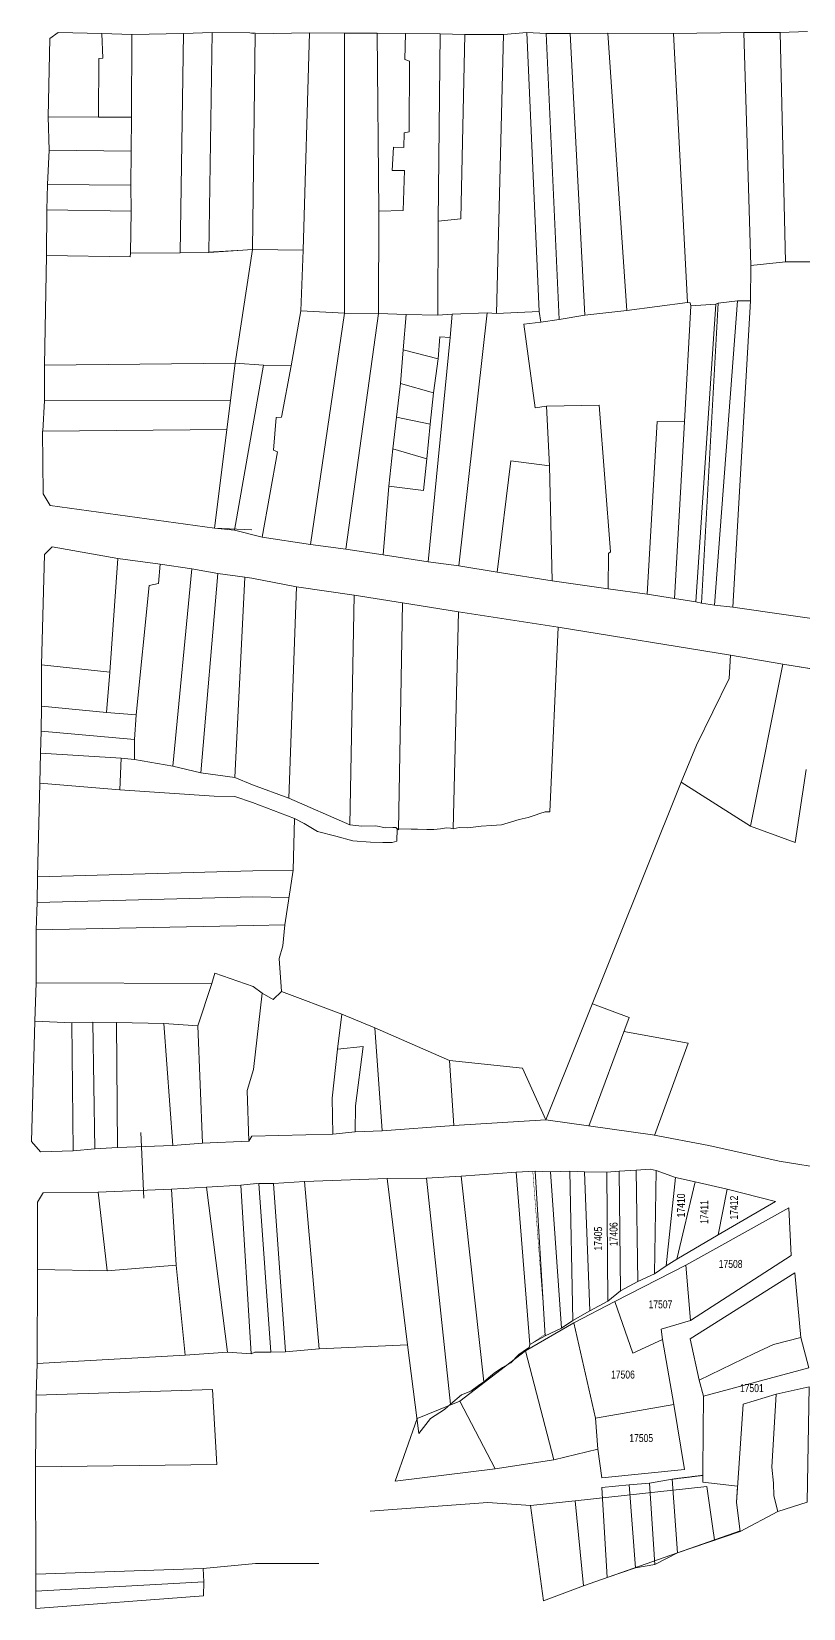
# Model space of a CAD drawing. Header units: millimetres. Extents: x 613361 to 614677, y 1317501 to 1318598.
# Drawn here: x 614071.1 to 614264.1, y 1317500.7 to 1317894.7 of the extents above; entities that cross this region are included whole.
import ezdxf
from ezdxf.enums import TextEntityAlignment as Align

# ---------------------------------------------------------------- set-up
doc = ezdxf.new("R2010")
doc.units = ezdxf.units.MM
doc.layers.add('2', color=7, linetype='Continuous')
doc.layers.add('CVL_CUADCON_LIN', color=8, linetype='Continuous')
for name, color, linetype, lineweight in [('Nivel 2', 7, 'Continuous', 0), ('Nivel 30', 7, 'Continuous', 0), ('Nivel 7', 7, 'Continuous', 0)]:
    doc.layers.add(name, color=color, linetype=linetype, lineweight=lineweight)
doc.styles.add('Style-ENGINEERING', font='ENGINEERING.shx')
doc.styles.add('Style-INTL_ISO', font='INTL_ISO.shx')

msp = doc.modelspace()

# ---------------------------------------------------------------- linework, layer by layer
at = {"color": 1, "linetype": 'ByBlock', "lineweight": 0}
for p, q in [((614231.26334, 1317532.97759), (614225.54937, 1317531.98233)), ((614231.26334, 1317532.97759), (614232.57019, 1317514.54249)), ((614220.50986, 1317531.52745), (614213.6923, 1317530.86155)), ((614225.54937, 1317531.98233), (614220.50986, 1317531.52745)), ((614220.50986, 1317531.52745), (614222.12494, 1317510.79025)), ((614225.54937, 1317531.98233), (614226.90328, 1317511.67742)), ((614247.58491, 1317531.24351), (614238.88994, 1317532.22337)), ((614232.57019, 1317514.54249), (614248.24183, 1317519.86246)), ((614226.90328, 1317511.67742), (614232.57019, 1317514.54249)), ((614222.12494, 1317510.79025), (614226.90328, 1317511.67742))]:
    msp.add_line(p, q, dxfattribs=at)
at = {"color": 1, "linetype": 'ByBlock', "lineweight": 0, "flags": 128}
for points in [[(614098.42, 1317619.57035), (614099.24915, 1317603.21591)], [(614263.3704, 1317568.40231), (614261.9117, 1317584.49758), (614235.73229, 1317568.02919), (614238.02328, 1317557.70062)], [(614265.40855, 1317560.76975), (614263.3704, 1317568.40231), (614256.60737, 1317566.59635), (614251.75555, 1317564.34195), (614238.02328, 1317557.70062), (614239.08105, 1317553.73942), (614265.40855, 1317560.76975)], [(614231.26334, 1317532.97759), (614225.54937, 1317531.98233), (614226.90328, 1317511.67742), (614232.57019, 1317514.54249), (614231.26334, 1317532.97759)], [(614247.58491, 1317531.24351), (614238.88994, 1317532.22337), (614238.90504, 1317533.9233), (614231.26334, 1317532.97759), (614232.57019, 1317514.54249), (614248.24183, 1317519.86246), (614247.30451, 1317527.10203), (614247.58491, 1317531.24351)], [(614220.50986, 1317531.52745), (614213.6923, 1317530.86155), (614215.01737, 1317508.39599), (614222.12494, 1317510.79025), (614220.50986, 1317531.52745)], [(614225.54937, 1317531.98233), (614220.50986, 1317531.52745), (614222.12494, 1317510.79025), (614226.90328, 1317511.67742), (614225.54937, 1317531.98233)]]:
    msp.add_lwpolyline(points, dxfattribs=at)
at = {"color": 1, "linetype": 'ByBlock', "lineweight": 0, "extrusion": (0, 0, -1), "flags": 128}
for points in [[(-614248.97299, 1317551.74561), (-614257.21386, 1317554.20492), (-614256.12727, 1317535.95724), (-614256.60354, 1317531.9857), (-614256.68459, 1317528.78672), (-614257.67569, 1317524.91145), (-614248.24183, 1317519.86246), (-614247.30451, 1317527.10203), (-614248.97299, 1317551.74561)], [(-614257.21386, 1317554.20492), (-614265.50643, 1317556.07125), (-614265.03234, 1317527.18514), (-614257.67569, 1317524.91145), (-614256.68459, 1317528.78672), (-614256.60354, 1317531.9857), (-614256.12727, 1317535.95724), (-614257.21386, 1317554.20492)]]:
    msp.add_lwpolyline(points, dxfattribs=at)
at = {"color": 1, "linetype": 'ByBlock', "lineweight": 0}
for points in [[(614238.88994, 1317532.22337), (614239.08105, 1317553.73942)], [(614238.90504, 1317533.9233), (614231.26334, 1317532.97759)]]:
    msp.add_open_spline(points, degree=1, dxfattribs=at)
at = {"layer": '2', "color": 1, "linetype": 'ByBlock', "lineweight": 0}
for p, q in [((614088.94465, 1317888.00879), (614088.72465, 1317894.20479)), ((614088.72465, 1317894.20479), (614096.19065, 1317893.97579)), ((614096.19065, 1317893.97579), (614096.09465, 1317873.25279)), ((614109.14065, 1317894.22279), (614096.19065, 1317893.97579)), ((614109.14065, 1317894.22279), (614108.32465, 1317839.36579)), ((614116.30165, 1317894.39979), (614109.14065, 1317894.22279)), ((614116.30165, 1317894.39979), (614115.48565, 1317839.49179)), ((614116.30165, 1317894.39979), (614125.66565, 1317894.36679)), ((614125.66565, 1317894.36679), (614126.99165, 1317894.06479)), ((614126.99165, 1317894.06479), (614126.33865, 1317840.21879)), ((614140.61565, 1317894.34879), (614126.99165, 1317894.06479)), ((614138.99765, 1317840.04379), (614140.61565, 1317894.34879)), ((614140.61565, 1317894.34879), (614149.36065, 1317894.26679)), ((614149.36065, 1317894.26679), (614149.35065, 1317824.28479)), ((614149.36065, 1317894.26679), (614157.49465, 1317894.28479)), ((614157.49465, 1317894.28479), (614157.94065, 1317849.83079)), ((614164.61265, 1317894.14879), (614157.49465, 1317894.28479)), ((614164.42165, 1317887.65279), (614164.61265, 1317894.14879)), ((614164.61265, 1317894.14879), (614173.25465, 1317894.11779)), ((614173.25465, 1317894.11779), (614172.79065, 1317847.32579)), ((614179.45765, 1317893.92879), (614173.25465, 1317894.11779)), ((614178.43265, 1317847.89679), (614179.45765, 1317893.92879)), ((614179.45765, 1317893.92879), (614189.11665, 1317893.89879)), ((614189.11665, 1317893.89879), (614187.37765, 1317824.26879)), ((614189.11665, 1317893.89879), (614194.91165, 1317894.41979)), ((614194.91165, 1317894.41979), (614198.00165, 1317824.74879)), ((614194.91165, 1317894.41979), (614199.74165, 1317894.17679)), ((614199.74165, 1317894.17679), (614205.79165, 1317894.19079)), ((614199.74165, 1317894.17679), (614203.03965, 1317822.72979)), ((614205.79165, 1317894.19079), (614215.19665, 1317894.26179)), ((614205.79165, 1317894.19079), (614209.39165, 1317823.80979)), ((614215.19665, 1317894.26179), (614219.96365, 1317824.95079)), ((614215.19665, 1317894.26179), (614231.61765, 1317894.19779)), ((614231.61765, 1317894.19779), (614249.15665, 1317894.43979)), ((614231.61765, 1317894.19779), (614235.10965, 1317826.96379)), ((614258.20565, 1317894.45979), (614249.15665, 1317894.43979)), ((614249.15665, 1317894.43979), (614250.95265, 1317836.18479)), ((614258.20565, 1317894.45979), (614265.06865, 1317894.67879)), ((614259.54265, 1317837.16779), (614258.20565, 1317894.45979)), ((614087.91765, 1317873.27579), (614087.97965, 1317887.90379)), ((614087.97965, 1317887.90379), (614088.94465, 1317888.00879)), ((614165.64265, 1317887.24979), (614164.42165, 1317887.65279)), ((614165.52665, 1317869.63979), (614165.64265, 1317887.24979)), ((614087.91765, 1317873.27579), (614075.27165, 1317873.38479)), ((614075.27165, 1317873.38479), (614075.54865, 1317865.05579)), ((614096.09465, 1317873.25279), (614087.91765, 1317873.27579)), ((614096.06665, 1317864.82079), (614096.09465, 1317873.25279)), ((614164.21265, 1317865.72879), (614164.25565, 1317869.38279)), ((614164.25565, 1317869.38279), (614165.52665, 1317869.63979)), ((614075.54865, 1317865.05579), (614075.16565, 1317856.47079)), ((614075.54865, 1317865.05579), (614096.06665, 1317864.82079)), ((614095.98865, 1317856.28779), (614096.06665, 1317864.82079)), ((614161.27565, 1317859.98779), (614161.56865, 1317865.77379)), ((614161.56865, 1317865.77379), (614164.21265, 1317865.72879)), ((614164.32565, 1317859.99479), (614161.27565, 1317859.98779)), ((614164.04165, 1317849.94579), (614164.32565, 1317859.99479)), ((614075.16565, 1317856.47079), (614074.92865, 1317850.12079)), ((614075.16565, 1317856.47079), (614095.98865, 1317856.28779)), ((614096.05665, 1317849.78679), (614095.98865, 1317856.28779)), ((614074.92865, 1317850.12079), (614074.90865, 1317838.69279)), ((614074.92865, 1317850.12079), (614096.05665, 1317849.78679)), ((614096.05665, 1317849.78679), (614095.88165, 1317839.32279)), ((614157.94065, 1317849.83079), (614157.89165, 1317824.20179)), ((614157.94065, 1317849.83079), (614164.04165, 1317849.94579)), ((614172.79065, 1317847.32579), (614172.68565, 1317823.82979)), ((614172.79065, 1317847.32579), (614178.43265, 1317847.89679)), ((614115.48565, 1317839.49179), (614126.33865, 1317840.21879)), ((614122.02465, 1317811.84079), (614126.33865, 1317840.21879)), ((614126.33865, 1317840.21879), (614138.99765, 1317840.04379)), ((614074.90865, 1317838.69279), (614074.42365, 1317811.31479)), ((614074.90865, 1317838.69279), (614095.78265, 1317838.40879)), ((614095.78265, 1317838.40879), (614095.88165, 1317839.32279)), ((614095.88165, 1317839.32279), (614108.32465, 1317839.36579)), ((614108.32465, 1317839.36579), (614115.48565, 1317839.49179)), ((614138.46965, 1317824.91979), (614138.99765, 1317840.04379)), ((614250.95265, 1317836.18479), (614250.86865, 1317827.35379)), ((614250.95265, 1317836.18479), (614259.54265, 1317837.16779)), ((614259.54265, 1317837.16779), (614267.47365, 1317837.13479)), ((614138.46965, 1317824.91979), (614136.05765, 1317811.11079)), ((614149.35065, 1317824.28479), (614138.46965, 1317824.91979)), ((614176.29565, 1317824.09079), (614184.98765, 1317824.41479)), ((614184.98765, 1317824.41479), (614177.89765, 1317761.21779)), ((614187.37765, 1317824.26879), (614184.98765, 1317824.41479)), ((614198.00165, 1317824.74879), (614187.37765, 1317824.26879)), ((614198.00165, 1317824.74879), (614198.46465, 1317822.05979)), ((614219.96365, 1317824.95079), (614209.39165, 1317823.80979)), ((614235.10965, 1317826.96379), (614219.96365, 1317824.95079)), ((614234.30665, 1317797.12179), (614235.92465, 1317826.10279)), ((614235.10965, 1317826.96379), (614235.77065, 1317826.86379)), ((614235.77065, 1317826.86379), (614235.92465, 1317826.10279)), ((614235.92465, 1317826.10279), (614242.12665, 1317826.57279)), ((614242.12665, 1317826.57279), (614237.14265, 1317752.16479)), ((614242.73565, 1317826.77779), (614238.61765, 1317751.86379)), ((614247.56465, 1317827.39779), (614241.87265, 1317751.31279)), ((614242.12665, 1317826.57279), (614242.73565, 1317826.77779)), ((614242.73565, 1317826.77779), (614247.56465, 1317827.39779)), ((614250.86865, 1317827.35379), (614246.39865, 1317750.86579)), ((614247.56465, 1317827.39779), (614250.86865, 1317827.35379)), ((614149.35065, 1317824.28479), (614140.82465, 1317766.51379)), ((614157.89165, 1317824.20179), (614149.35065, 1317824.28479)), ((614149.72465, 1317765.31579), (614157.89165, 1317824.20179)), ((614157.89165, 1317824.20179), (614164.80565, 1317823.96379)), ((614164.80565, 1317823.96379), (614164.06165, 1317815.13179)), ((614172.68565, 1317823.82979), (614164.80565, 1317823.96379)), ((614176.29565, 1317824.09079), (614172.68565, 1317823.82979)), ((614175.79865, 1317818.25379), (614176.29565, 1317824.09079)), ((614198.46465, 1317822.05979), (614194.19565, 1317821.54279)), ((614194.19565, 1317821.54279), (614196.98365, 1317800.69179)), ((614203.03965, 1317822.72979), (614198.46465, 1317822.05979)), ((614209.39165, 1317823.80979), (614203.03965, 1317822.72979)), ((614175.79865, 1317818.25379), (614170.26965, 1317762.21579)), ((614172.80965, 1317812.86779), (614173.15465, 1317818.40079)), ((614173.15465, 1317818.40079), (614175.79865, 1317818.25379)), ((614163.31565, 1317806.75679), (614164.06165, 1317815.13179)), ((614164.06165, 1317815.13179), (614172.80965, 1317812.86779)), ((614172.80965, 1317812.86779), (614171.60665, 1317804.44079)), ((614074.42365, 1317811.31479), (614074.34665, 1317802.52779)), ((614074.42365, 1317811.31479), (614122.02465, 1317811.84079)), ((614122.02465, 1317811.84079), (614116.87165, 1317770.62179)), ((614122.02465, 1317811.84079), (614120.86665, 1317802.57779)), ((614129.09165, 1317811.34879), (614121.90565, 1317770.07479)), ((614129.09165, 1317811.34879), (614122.02465, 1317811.84079)), ((614136.05765, 1317811.11079), (614129.09165, 1317811.34879)), ((614133.64265, 1317798.31679), (614136.05765, 1317811.11079)), ((614163.31565, 1317806.75679), (614162.36665, 1317798.33079)), ((614171.60665, 1317804.44079), (614163.31565, 1317806.75679)), ((614074.34665, 1317802.52779), (614073.96065, 1317794.80579)), ((614074.34665, 1317802.52779), (614120.86665, 1317802.57779)), ((614120.86665, 1317802.57779), (614119.95165, 1317795.26179)), ((614170.80965, 1317796.57279), (614171.60665, 1317804.44079)), ((614196.98365, 1317800.69179), (614199.88065, 1317801.10479)), ((614199.88065, 1317801.10479), (614213.04765, 1317801.28579)), ((614199.88065, 1317801.10479), (614200.62265, 1317786.13479)), ((614213.04765, 1317801.28579), (614215.81565, 1317764.70279)), ((614131.62565, 1317790.09079), (614132.32165, 1317798.21279)), ((614132.32165, 1317798.21279), (614133.64265, 1317798.31679)), ((614161.46765, 1317790.41179), (614162.36665, 1317798.33079)), ((614162.36665, 1317798.33079), (614170.80965, 1317796.57279)), ((614227.54465, 1317797.25879), (614224.98865, 1317754.11679)), ((614234.30665, 1317797.12179), (614227.54465, 1317797.25879)), ((614231.80365, 1317753.01579), (614234.30665, 1317797.12179)), ((614073.96065, 1317794.80579), (614119.95165, 1317795.26179)), ((614119.95165, 1317795.26179), (614116.87165, 1317770.62179)), ((614170.80965, 1317796.57279), (614169.91165, 1317787.94379)), ((614128.82365, 1317768.36479), (614132.64365, 1317789.68779)), ((614132.64365, 1317789.68779), (614131.62565, 1317790.09079)), ((614161.46765, 1317790.41179), (614160.46965, 1317781.07179)), ((614169.91165, 1317787.94379), (614161.46765, 1317790.41179)), ((614169.11465, 1317780.02579), (614169.91165, 1317787.94379)), ((614190.90965, 1317787.38179), (614187.50965, 1317759.61479)), ((614200.62265, 1317786.13479), (614190.90965, 1317787.38179)), ((614201.29065, 1317757.41279), (614200.62265, 1317786.13479)), ((614159.03065, 1317763.91579), (614160.46965, 1317781.07179)), ((614160.46965, 1317781.07179), (614169.11465, 1317780.02579)), ((614116.87165, 1317770.62179), (614126.19265, 1317770.18579)), ((614116.87165, 1317770.62179), (614121.90565, 1317770.07479)), ((614121.90565, 1317770.07479), (614128.82365, 1317768.36479)), ((614140.82465, 1317766.51379), (614128.82365, 1317768.36479)), ((614140.82465, 1317766.51379), (614149.72465, 1317765.31579)), ((614159.03065, 1317763.91579), (614149.72465, 1317765.31579)), ((614092.73665, 1317763.02379), (614090.68065, 1317734.62379)), ((614092.73665, 1317763.02379), (614103.25365, 1317761.63679)), ((614103.25365, 1317761.63679), (614102.91065, 1317756.75979)), ((614103.25365, 1317761.63679), (614111.23065, 1317760.39479)), ((614170.26965, 1317762.21579), (614159.03065, 1317763.91579)), ((614177.89765, 1317761.21779), (614170.26965, 1317762.21579)), ((614215.35965, 1317764.29579), (614215.27565, 1317755.41479)), ((614215.81565, 1317764.70279), (614215.35965, 1317764.29579)), ((614111.23065, 1317760.39479), (614106.43765, 1317711.11079)), ((614111.23065, 1317760.39479), (614117.68365, 1317759.24879)), ((614117.68365, 1317759.24879), (614113.45065, 1317709.45779)), ((614117.68365, 1317759.24879), (614124.44065, 1317758.35679)), ((614124.44065, 1317758.35679), (614121.93565, 1317708.26779)), ((614126.18365, 1317758.10679), (614124.44065, 1317758.35679)), ((614137.38965, 1317755.89979), (614126.18365, 1317758.10679)), ((614187.50965, 1317759.61479), (614177.89765, 1317761.21779)), ((614187.50965, 1317759.61479), (614201.29065, 1317757.41279)), ((614215.27565, 1317755.41479), (614201.29065, 1317757.41279)), ((614100.57665, 1317756.24379), (614097.26065, 1317723.98079)), ((614102.91065, 1317756.75979), (614100.57665, 1317756.24379)), ((614135.41265, 1317703.11679), (614137.38965, 1317755.89979)), ((614137.38965, 1317755.89979), (614151.78165, 1317753.85079)), ((614151.78165, 1317753.85079), (614150.67765, 1317696.50279)), ((614151.78165, 1317753.85079), (614163.83365, 1317751.94979)), ((614224.98865, 1317754.11679), (614215.27565, 1317755.41479)), ((614224.98865, 1317754.11679), (614231.80365, 1317753.01579)), ((614163.83365, 1317751.94979), (614162.88165, 1317695.21079)), ((614163.83365, 1317751.94979), (614177.81965, 1317749.64679)), ((614177.81965, 1317749.64679), (614176.50565, 1317695.44379)), ((614177.81965, 1317749.64679), (614202.73765, 1317745.84579)), ((614237.14265, 1317752.16479), (614231.80365, 1317753.01579)), ((614238.61765, 1317751.86379), (614237.14265, 1317752.16479)), ((614241.87265, 1317751.31279), (614238.61765, 1317751.86379)), ((614246.39865, 1317750.86579), (614241.87265, 1317751.31279)), ((614246.39865, 1317750.86579), (614302.38865, 1317742.76979)), ((614202.73765, 1317745.84579), (614200.64565, 1317699.71079)), ((614202.73765, 1317745.84579), (614245.81265, 1317738.88779)), ((614245.81265, 1317738.88779), (614245.46865, 1317733.00079)), ((614258.93365, 1317736.58279), (614245.81265, 1317738.88779)), ((614090.68065, 1317734.62379), (614073.61065, 1317736.44579)), ((614073.61065, 1317736.44579), (614073.63865, 1317726.13479)), ((614089.84465, 1317724.51379), (614090.68065, 1317734.62379)), ((614250.83065, 1317696.11779), (614258.93365, 1317736.58279)), ((614245.46865, 1317733.00079), (614237.31765, 1317716.33679)), ((614073.63865, 1317726.13479), (614073.55465, 1317719.88679)), ((614073.63865, 1317726.13479), (614089.84465, 1317724.51379)), ((614097.26065, 1317723.98079), (614089.84465, 1317724.51379)), ((614096.87165, 1317717.78279), (614097.26065, 1317723.98079)), ((614073.55465, 1317719.88679), (614073.41665, 1317714.40079)), ((614073.55465, 1317719.88679), (614096.87165, 1317717.78279)), ((614073.23365, 1317706.88379), (614073.41665, 1317714.40079)), ((614073.41665, 1317714.40079), (614093.53265, 1317713.09779)), ((614096.87165, 1317717.78279), (614096.83465, 1317712.75379)), ((614237.31765, 1317716.33679), (614233.47265, 1317707.09179)), ((614093.53265, 1317713.09779), (614093.24865, 1317705.17379)), ((614096.83465, 1317712.75379), (614093.53265, 1317713.09779)), ((614106.43765, 1317711.11079), (614096.83465, 1317712.75379)), ((614113.45065, 1317709.45779), (614106.43765, 1317711.11079)), ((614073.23365, 1317706.88379), (614072.63765, 1317683.46679)), ((614093.24865, 1317705.17379), (614073.23365, 1317706.88379)), ((614121.93565, 1317708.26779), (614113.45065, 1317709.45779)), ((614121.93565, 1317708.26779), (614126.37965, 1317706.49679)), ((614126.37965, 1317706.49679), (614135.41265, 1317703.11679)), ((614199.68365, 1317622.72279), (614233.47265, 1317707.09179)), ((614233.47265, 1317707.09179), (614250.83065, 1317696.11779)), ((614093.24865, 1317705.17379), (614116.81865, 1317703.62879)), ((614116.81865, 1317703.62879), (614121.94765, 1317703.54479)), ((614121.94765, 1317703.54479), (614126.39665, 1317702.03079)), ((614150.67765, 1317696.50279), (614135.41265, 1317703.11679)), ((614136.51665, 1317685.10379), (614136.89765, 1317698.04479)), ((614072.63765, 1317683.46679), (614072.55265, 1317677.06679)), ((614072.63765, 1317683.46679), (614126.46165, 1317684.97879)), ((614126.46165, 1317684.97879), (614136.51665, 1317685.10379)), ((614136.51665, 1317685.10379), (614134.46065, 1317671.44779)), ((614072.55265, 1317677.06679), (614072.31765, 1317670.20879)), ((614072.55265, 1317677.06679), (614126.48665, 1317678.48379)), ((614135.49565, 1317678.31879), (614126.48665, 1317678.48379)), ((614072.31765, 1317670.20879), (614126.51365, 1317671.27679)), ((614134.46065, 1317671.44779), (614126.51365, 1317671.27679)), ((614134.46065, 1317671.44779), (614133.96265, 1317666.26979)), ((614072.31765, 1317670.20879), (614072.30265, 1317657.00279)), ((614133.96265, 1317666.26979), (614133.05365, 1317663.07079)), ((614133.05365, 1317663.07079), (614133.62965, 1317654.79979)), ((614116.23465, 1317656.79679), (614116.93765, 1317659.44079)), ((614116.93765, 1317659.44079), (614126.57165, 1317656.10379)), ((614072.30265, 1317657.00279), (614071.97365, 1317647.40179)), ((614072.30265, 1317657.00279), (614116.23465, 1317656.79679)), ((614112.70765, 1317646.27079), (614116.23465, 1317656.79679)), ((614128.74965, 1317654.38279), (614126.57165, 1317656.10379)), ((614128.74965, 1317654.38279), (614126.65065, 1317635.29679)), ((614131.54965, 1317652.81579), (614128.74965, 1317654.38279)), ((614133.62965, 1317654.79979), (614131.54965, 1317652.81579)), ((614133.62965, 1317654.79979), (614148.68965, 1317649.14979)), ((614071.97365, 1317647.40179), (614081.21765, 1317647.02779)), ((614086.49865, 1317647.14679), (614081.21765, 1317647.02779)), ((614086.49865, 1317647.14679), (614092.33965, 1317647.11579)), ((614086.99065, 1317615.50579), (614086.49865, 1317647.14679)), ((614092.33965, 1317647.11579), (614092.62765, 1317615.82979)), ((614092.33965, 1317647.11579), (614104.17365, 1317646.80079)), ((614148.68965, 1317649.14979), (614147.63965, 1317640.41879)), ((614148.68965, 1317649.14979), (614156.93265, 1317645.71779)), ((614081.21765, 1317647.02779), (614081.50765, 1317614.97879)), ((614104.17365, 1317646.80079), (614106.49065, 1317616.33379)), ((614104.17365, 1317646.80079), (614112.70765, 1317646.27079)), ((614112.70765, 1317646.27079), (614113.90465, 1317616.91779)), ((614156.93265, 1317645.71779), (614158.81465, 1317620.04279)), ((614156.93265, 1317645.71779), (614175.60665, 1317637.58879)), ((614146.29165, 1317628.13479), (614147.63965, 1317640.41879)), ((614147.63965, 1317640.41879), (614153.99365, 1317641.09279)), ((614153.99365, 1317641.09279), (614152.14265, 1317626.21979)), ((614125.04165, 1317630.05979), (614126.65065, 1317635.29679)), ((614175.60665, 1317637.58879), (614176.70765, 1317621.35179)), ((614175.60665, 1317637.58879), (614193.81065, 1317635.65079)), ((614193.81065, 1317635.65079), (614199.68365, 1317622.72279)), ((614125.43165, 1317617.46479), (614125.04165, 1317630.05979)), ((614146.41165, 1317619.20279), (614146.29165, 1317628.13479)), ((614152.14265, 1317626.21979), (614152.00265, 1317619.72279)), ((614152.00265, 1317619.72279), (614146.41165, 1317619.20279)), ((614158.81465, 1317620.04279), (614152.00265, 1317619.72279)), ((614176.70765, 1317621.35179), (614158.81465, 1317620.04279)), ((614199.68365, 1317622.72279), (614176.70765, 1317621.35179)), ((614092.62765, 1317615.82979), (614086.99065, 1317615.50579)), ((614106.49065, 1317616.33379), (614092.62765, 1317615.82979)), ((614113.90465, 1317616.91779), (614106.49065, 1317616.33379)), ((614113.90465, 1317616.91779), (614125.43165, 1317617.46479)), ((614125.43165, 1317617.46479), (614126.17965, 1317618.65079)), ((614146.41165, 1317619.20279), (614126.17965, 1317618.65079)), ((614081.50765, 1317614.97879), (614086.99065, 1317615.50579)), ((614139.36965, 1317607.36279), (614160.05965, 1317608.11979)), ((614169.87065, 1317608.14179), (614160.05965, 1317608.11979)), ((614160.05965, 1317608.11979), (614165.12565, 1317566.56779)), ((614178.51265, 1317608.71979), (614169.87065, 1317608.14179)), ((614169.87065, 1317608.14179), (614175.88365, 1317551.67179)), ((614192.23665, 1317609.71479), (614178.51265, 1317608.71979)), ((614178.51265, 1317608.71979), (614184.20965, 1317557.27279)), ((614197.01565, 1317609.92779), (614192.23665, 1317609.71479)), ((614192.23665, 1317609.71479), (614195.67965, 1317566.63679)), ((614200.87965, 1317609.73379), (614197.01565, 1317609.92779)), ((614197.01565, 1317609.92779), (614199.48865, 1317568.77679)), ((614205.65765, 1317609.89679), (614200.87965, 1317609.73379)), ((614200.87965, 1317609.73379), (614203.60265, 1317570.66379)), ((614209.31865, 1317609.80379), (614205.65765, 1317609.89679)), ((614205.65765, 1317609.89679), (614206.44565, 1317572.59879)), ((614214.96165, 1317609.71479), (614209.31865, 1317609.80379)), ((614209.31865, 1317609.80379), (614210.66065, 1317574.99279)), ((614218.01165, 1317609.92479), (614214.96165, 1317609.71479)), ((614214.96165, 1317609.71479), (614215.17965, 1317577.43879)), ((614214.96165, 1317609.71479), (614215.17965, 1317577.43879)), ((614222.28165, 1317610.18779), (614218.01165, 1317609.92479)), ((614218.01165, 1317609.92479), (614218.37765, 1317580.03479)), ((614218.01165, 1317609.92479), (614218.37765, 1317580.03479)), ((614225.73865, 1317610.39879), (614222.28165, 1317610.18779)), ((614222.28165, 1317610.18779), (614222.64365, 1317582.32779)), ((614222.28165, 1317610.18779), (614222.64365, 1317582.32779)), ((614227.21365, 1317610.09779), (614225.73865, 1317610.39879)), ((614227.21365, 1317610.09779), (614226.80865, 1317584.31579)), ((614227.21365, 1317610.09779), (614226.80865, 1317584.31579)), ((614232.04665, 1317608.38279), (614227.21365, 1317610.09779)), ((614232.04665, 1317608.38279), (614229.75265, 1317586.25079)), ((614232.04665, 1317608.38279), (614229.75265, 1317586.25079)), ((614237.03065, 1317607.27779), (614232.04665, 1317608.38279)), ((614237.03065, 1317607.27779), (614232.04665, 1317608.38279)), ((614106.11465, 1317605.41279), (614087.83265, 1317604.68979)), ((614087.83265, 1317604.68979), (614090.01965, 1317584.98979)), ((614106.11465, 1317605.41279), (614114.84865, 1317605.94979)), ((614107.28265, 1317586.47079), (614106.11465, 1317605.41279)), ((614114.84865, 1317605.94979), (614123.48065, 1317606.43679)), ((614114.84865, 1317605.94979), (614120.14065, 1317564.67479)), ((614123.48065, 1317606.43679), (614127.37065, 1317606.82879)), ((614123.48065, 1317606.43679), (614126.03265, 1317564.28779)), ((614127.98265, 1317606.88079), (614126.75865, 1317606.77679)), ((614127.98265, 1317606.88079), (614131.64265, 1317606.88879)), ((614130.96565, 1317564.71579), (614127.98265, 1317606.88079)), ((614139.36965, 1317607.36279), (614131.64265, 1317606.88879)), ((614131.64265, 1317606.88879), (614134.57565, 1317564.82479)), ((614143.01365, 1317565.50379), (614139.36965, 1317607.36279)), ((614237.03065, 1317607.27779), (614232.44365, 1317587.93179)), ((614237.03065, 1317607.27779), (614232.44365, 1317587.93179)), ((614245.01665, 1317605.41779), (614237.03065, 1317607.27779)), ((614245.01665, 1317605.41779), (614237.03065, 1317607.27779)), ((614245.01665, 1317605.41779), (614242.75165, 1317594.04479)), ((614245.01665, 1317605.41779), (614242.75165, 1317594.04479)), ((614257.07165, 1317602.34879), (614245.01665, 1317605.41779)), ((614257.07165, 1317602.34879), (614245.01665, 1317605.41779)), ((614242.75165, 1317594.04479), (614257.07165, 1317602.34879)), ((614242.75165, 1317594.04479), (614257.07165, 1317602.34879)), ((614232.44365, 1317587.93179), (614242.75165, 1317594.04479)), ((614232.44365, 1317587.93179), (614242.75165, 1317594.04479)), ((614072.59865, 1317585.33679), (614072.50965, 1317561.87079)), ((614090.01965, 1317584.98979), (614072.59865, 1317585.33679)), ((614090.01965, 1317584.98979), (614107.28265, 1317586.47079)), ((614109.57865, 1317563.97779), (614107.28265, 1317586.47079)), ((614222.64365, 1317582.32779), (614226.80865, 1317584.31579)), ((614222.64365, 1317582.32779), (614226.80865, 1317584.31579)), ((614226.80865, 1317584.31579), (614229.75265, 1317586.25079)), ((614226.80865, 1317584.31579), (614229.75265, 1317586.25079)), ((614229.75265, 1317586.25079), (614232.44365, 1317587.93179)), ((614229.75265, 1317586.25079), (614232.44365, 1317587.93179)), ((614218.37765, 1317580.03479), (614222.64365, 1317582.32779)), ((614218.37765, 1317580.03479), (614222.64365, 1317582.32779)), ((614210.66065, 1317574.99279), (614215.17965, 1317577.43879)), ((614210.66065, 1317574.99279), (614215.17965, 1317577.43879)), ((614215.17965, 1317577.43879), (614218.37765, 1317580.03479)), ((614215.17965, 1317577.43879), (614218.37765, 1317580.03479)), ((614203.60265, 1317570.66379), (614206.44565, 1317572.59879)), ((614206.44565, 1317572.59879), (614210.66065, 1317574.99279)), ((614195.67965, 1317566.63679), (614199.48865, 1317568.77679)), ((614199.48865, 1317568.77679), (614203.60265, 1317570.66379)), ((614120.14065, 1317564.67479), (614109.57865, 1317563.97779)), ((614126.03265, 1317564.28779), (614120.14065, 1317564.67479)), ((614126.03265, 1317564.28779), (614126.91865, 1317564.70679)), ((614130.96565, 1317564.71579), (614126.91865, 1317564.70679)), ((614134.57565, 1317564.82479), (614130.96565, 1317564.71579)), ((614134.57565, 1317564.82479), (614143.01365, 1317565.50379)), ((614165.12565, 1317566.56779), (614143.01365, 1317565.50379)), ((614165.12565, 1317566.56779), (614167.91665, 1317544.34679)), ((614192.93965, 1317564.14379), (614194.81765, 1317565.46779)), ((614194.81765, 1317565.46779), (614195.52865, 1317565.87479)), ((614195.52865, 1317565.87479), (614195.67965, 1317566.63679)), ((614072.50965, 1317561.87079), (614072.27665, 1317553.94679)), ((614072.50965, 1317561.87079), (614109.57865, 1317563.97779)), ((614186.74665, 1317559.46079), (614188.87965, 1317560.83579)), ((614188.87965, 1317560.83579), (614190.96165, 1317562.00779)), ((614190.96165, 1317562.00779), (614192.93965, 1317564.14379)), ((614182.88965, 1317556.40779), (614184.20965, 1317557.27279)), ((614184.20965, 1317557.27279), (614185.83365, 1317558.74879)), ((614185.83365, 1317558.74879), (614186.74665, 1317559.46079)), ((614072.12265, 1317536.01679), (614072.27665, 1317553.94679)), ((614072.27665, 1317553.94679), (614116.40765, 1317555.36679)), ((614116.40765, 1317555.36679), (614117.47365, 1317536.67879)), ((614175.88365, 1317551.67179), (614178.62365, 1317554.06379)), ((614178.62365, 1317554.06379), (614180.90965, 1317554.98179)), ((614180.90965, 1317554.98179), (614182.88965, 1317556.40779)), ((614170.85765, 1317548.10879), (614174.36065, 1317550.39979)), ((614174.36065, 1317550.39979), (614175.88365, 1317551.67179)), ((614167.91665, 1317544.34679), (614170.85765, 1317548.10879)), ((614117.47365, 1317536.67879), (614072.12265, 1317536.01679)), ((614072.12265, 1317536.01679), (614072.24565, 1317509.19979)), ((614072.24565, 1317509.19979), (614072.20665, 1317504.98379)), ((614072.24565, 1317509.19979), (614114.03965, 1317510.66279)), ((614114.03965, 1317510.66279), (614127.11965, 1317511.87779)), ((614114.03965, 1317510.66279), (614114.20165, 1317507.36179)), ((614142.96965, 1317511.86279), (614127.11965, 1317511.87779)), ((614072.20665, 1317504.98379), (614114.20165, 1317507.36179)), ((614114.15965, 1317503.80579), (614114.20165, 1317507.36179)), ((614072.20665, 1317504.98379), (614072.21865, 1317500.66679)), ((614072.21865, 1317500.66679), (614114.15965, 1317503.80579))]:
    msp.add_line(p, q, dxfattribs=at)
for points in [[(614088.72465, 1317894.20479), (614077.80465, 1317894.42079), (614075.72665, 1317892.94079), (614075.27165, 1317873.38479)], [(614073.85965, 1317794.80579), (614074.05365, 1317779.16279), (614075.83965, 1317776.27379), (614116.87165, 1317770.62179)], [(614073.61065, 1317736.44579), (614074.34965, 1317763.97679), (614076.32465, 1317765.96479), (614092.73665, 1317763.02379)], [(614258.93365, 1317736.58279), (614396.03965, 1317714.56079), (614395.33065, 1317713.44279), (614393.65965, 1317710.03879), (614392.64665, 1317708.10879), (614390.92365, 1317705.76979), (614390.01065, 1317704.39779), (614385.95665, 1317698.04479), (614383.47165, 1317694.89279), (614379.97565, 1317689.25179), (614376.93665, 1317683.66279), (614375.56865, 1317681.57979), (614374.30165, 1317679.19079), (614373.54265, 1317677.86979), (614372.07165, 1317675.98879), (614370.34765, 1317673.90479), (614367.20265, 1317670.14179), (614366.29165, 1317668.51579), (614365.02265, 1317667.14279), (614362.68865, 1317665.10779), (614359.54065, 1317663.12179)], [(614162.52465, 1317695.48979), (614162.42965, 1317692.36779), (614161.31165, 1317692.06079), (614158.97365, 1317692.05579), (614155.87165, 1317692.14979), (614151.44865, 1317692.49579), (614147.22665, 1317693.60279), (614142.59765, 1317694.75879), (614139.23865, 1317696.78179), (614136.89765, 1317698.04479), (614126.39665, 1317702.03079)], [(614176.50565, 1317695.44379), (614178.03065, 1317695.80279), (614180.21665, 1317695.75679), (614183.52065, 1317696.11979), (614186.11265, 1317696.32879), (614188.60365, 1317696.43579), (614191.09265, 1317697.25279), (614193.02365, 1317697.76479), (614195.25965, 1317698.32779), (614196.98665, 1317698.83979), (614198.20665, 1317699.29879), (614199.52765, 1317699.70779), (614200.64565, 1317699.71079)], [(614150.67765, 1317696.50279), (614153.67765, 1317696.15379), (614157.18565, 1317696.21279), (614159.57565, 1317695.71079), (614161.45665, 1317695.81679), (614162.16865, 1317695.76779), (614162.88165, 1317695.21079)], [(614162.52465, 1317695.48979), (614166.03365, 1317695.36979), (614167.60965, 1317695.37379), (614169.89765, 1317695.27679), (614171.67665, 1317695.33179), (614173.35365, 1317695.48779), (614174.87865, 1317695.69479), (614175.84465, 1317695.59479), (614176.50565, 1317695.44379)], [(614071.97365, 1317647.40179), (614071.14065, 1317617.38179), (614073.38165, 1317614.74779), (614081.50765, 1317614.97879)], [(614199.68365, 1317622.72279), (614226.33065, 1317618.97679), (614240.41865, 1317616.31779), (614258.01665, 1317612.44979), (614270.37465, 1317610.39679), (614278.96365, 1317611.63379), (614288.46665, 1317613.98979), (614294.25665, 1317616.64179), (614297.25265, 1317618.06979), (614300.95965, 1317620.56479), (614304.41065, 1317623.26179), (614306.89765, 1317625.19579), (614309.58665, 1317627.89179)], [(614072.59865, 1317585.33679), (614072.60365, 1317602.19979), (614073.91865, 1317604.23579), (614074.06965, 1317604.49079), (614087.83265, 1317604.68979)]]:
    msp.add_lwpolyline(points, dxfattribs=at)
at = {"layer": 'CVL_CUADCON_LIN', "color": 1, "linetype": 'ByBlock', "lineweight": 0, "ltscale": 0.5}
msp.add_line((614192.23665, 1317609.71479), (614195.68401, 1317566.58234), dxfattribs=at)
at = {"layer": 'CVL_CUADCON_LIN', "color": 1, "linetype": 'ByBlock', "lineweight": 0, "ltscale": 0.5, "const_width": 0.1, "flags": 128}
for points in [[(614116.30165, 1317894.39979), (614127.05159, 1317894.36191), (614126.32009, 1317840.21755), (614115.48735, 1317839.60584)], [(614192.23665, 1317609.71479), (614196.4225, 1317609.90135), (614199.549, 1317569.22132), (614195.68401, 1317566.58234)]]:
    msp.add_lwpolyline(points, close=True, dxfattribs=at)
for points in [[(614116.30165, 1317894.39979), (614115.48735, 1317839.60584)], [(614116.30165, 1317894.39979), (614127.05159, 1317894.36191)], [(614192.23665, 1317609.71479), (614196.4225, 1317609.90135)], [(614196.4225, 1317609.90135), (614199.549, 1317569.22132), (614195.68401, 1317566.58234)], [(614260.41765, 1317600.78379), (614260.98165, 1317588.88179)]]:
    msp.add_lwpolyline(points, dxfattribs=at)
at = {"layer": 'Nivel 2', "color": 1, "linetype": 'ByBlock', "lineweight": 0}
for p, q in [((614125.66565, 1317894.36679), (614126.99165, 1317894.06479)), ((614126.99165, 1317894.06479), (614126.33865, 1317840.21879)), ((614140.61565, 1317894.34879), (614126.99165, 1317894.06479)), ((614138.99765, 1317840.04379), (614140.61565, 1317894.34879)), ((614140.61565, 1317894.34879), (614149.36065, 1317894.26679)), ((614149.36065, 1317894.26679), (614149.35065, 1317824.28479)), ((614149.36065, 1317894.26679), (614157.49465, 1317894.28479)), ((614164.61265, 1317894.14879), (614157.49465, 1317894.28479)), ((614157.49465, 1317894.28479), (614157.94065, 1317849.83079)), ((614164.42165, 1317887.65279), (614164.61265, 1317894.14879)), ((614164.61265, 1317894.14879), (614173.25465, 1317894.11779)), ((614173.25465, 1317894.11779), (614172.79065, 1317847.32579)), ((614179.45765, 1317893.92879), (614173.25465, 1317894.11779)), ((614178.43265, 1317847.89679), (614179.45765, 1317893.92879)), ((614179.45765, 1317893.92879), (614189.11665, 1317893.89879)), ((614189.11665, 1317893.89879), (614187.37765, 1317824.26879)), ((614189.11665, 1317893.89879), (614194.91165, 1317894.41979)), ((614194.91165, 1317894.41979), (614199.74165, 1317894.17679)), ((614194.91165, 1317894.41979), (614198.00165, 1317824.74879)), ((614199.74165, 1317894.17679), (614205.79165, 1317894.19079)), ((614199.74165, 1317894.17679), (614203.03965, 1317822.72979)), ((614205.79165, 1317894.19079), (614215.19665, 1317894.26179)), ((614205.79165, 1317894.19079), (614209.39165, 1317823.80979)), ((614215.19665, 1317894.26179), (614231.61765, 1317894.19779)), ((614215.19665, 1317894.26179), (614219.96365, 1317824.95079)), ((614231.61765, 1317894.19779), (614249.15665, 1317894.43979)), ((614231.61765, 1317894.19779), (614235.10965, 1317826.96379)), ((614258.20565, 1317894.45979), (614249.15665, 1317894.43979)), ((614249.15665, 1317894.43979), (614250.95265, 1317836.18479)), ((614258.20565, 1317894.45979), (614265.06865, 1317894.67879)), ((614259.54265, 1317837.16779), (614258.20565, 1317894.45979)), ((614165.64265, 1317887.24979), (614164.42165, 1317887.65279)), ((614165.52665, 1317869.63979), (614165.64265, 1317887.24979)), ((614164.21265, 1317865.72879), (614164.25565, 1317869.38279)), ((614164.25565, 1317869.38279), (614165.52665, 1317869.63979)), ((614161.27565, 1317859.98779), (614161.56865, 1317865.77379)), ((614161.56865, 1317865.77379), (614164.21265, 1317865.72879)), ((614164.32565, 1317859.99479), (614161.27565, 1317859.98779)), ((614164.04165, 1317849.94579), (614164.32565, 1317859.99479)), ((614157.94065, 1317849.83079), (614157.89165, 1317824.20179)), ((614157.94065, 1317849.83079), (614164.04165, 1317849.94579)), ((614172.79065, 1317847.32579), (614172.68565, 1317823.82979)), ((614172.79065, 1317847.32579), (614178.43265, 1317847.89679)), ((614126.33865, 1317840.21879), (614138.99765, 1317840.04379)), ((614138.46965, 1317824.91979), (614138.99765, 1317840.04379)), ((614250.95265, 1317836.18479), (614250.86865, 1317827.35379)), ((614250.95265, 1317836.18479), (614259.54265, 1317837.16779)), ((614259.54265, 1317837.16779), (614267.47365, 1317837.13479)), ((614138.46965, 1317824.91979), (614136.05765, 1317811.11079)), ((614149.35065, 1317824.28479), (614138.46965, 1317824.91979)), ((614176.29565, 1317824.09079), (614184.98765, 1317824.41479)), ((614184.98765, 1317824.41479), (614177.89765, 1317761.21779)), ((614187.37765, 1317824.26879), (614184.98765, 1317824.41479)), ((614198.00165, 1317824.74879), (614187.37765, 1317824.26879)), ((614198.00165, 1317824.74879), (614198.46465, 1317822.05979)), ((614219.96365, 1317824.95079), (614209.39165, 1317823.80979)), ((614235.10965, 1317826.96379), (614219.96365, 1317824.95079)), ((614234.30665, 1317797.12179), (614235.92465, 1317826.10279)), ((614235.10965, 1317826.96379), (614235.77065, 1317826.86379)), ((614235.77065, 1317826.86379), (614235.92465, 1317826.10279)), ((614235.92465, 1317826.10279), (614242.12665, 1317826.57279)), ((614242.12665, 1317826.57279), (614237.14265, 1317752.16479)), ((614242.73565, 1317826.77779), (614238.61765, 1317751.86379)), ((614247.56465, 1317827.39779), (614241.87265, 1317751.31279)), ((614242.12665, 1317826.57279), (614242.73565, 1317826.77779)), ((614242.73565, 1317826.77779), (614247.56465, 1317827.39779)), ((614250.86865, 1317827.35379), (614246.39865, 1317750.86579)), ((614247.56465, 1317827.39779), (614250.86865, 1317827.35379)), ((614149.35065, 1317824.28479), (614140.82465, 1317766.51379)), ((614157.89165, 1317824.20179), (614149.35065, 1317824.28479)), ((614149.72465, 1317765.31579), (614157.89165, 1317824.20179)), ((614157.89165, 1317824.20179), (614164.80565, 1317823.96379)), ((614164.80565, 1317823.96379), (614164.06165, 1317815.13179)), ((614172.68565, 1317823.82979), (614164.80565, 1317823.96379)), ((614176.29565, 1317824.09079), (614172.68565, 1317823.82979)), ((614175.79865, 1317818.25379), (614176.29565, 1317824.09079)), ((614198.46465, 1317822.05979), (614194.19565, 1317821.54279)), ((614194.19565, 1317821.54279), (614196.98365, 1317800.69179)), ((614203.03965, 1317822.72979), (614198.46465, 1317822.05979)), ((614209.39165, 1317823.80979), (614203.03965, 1317822.72979)), ((614175.79865, 1317818.25379), (614170.26965, 1317762.21579)), ((614172.80965, 1317812.86779), (614173.15465, 1317818.40079)), ((614173.15465, 1317818.40079), (614175.79865, 1317818.25379)), ((614163.31565, 1317806.75679), (614164.06165, 1317815.13179)), ((614164.06165, 1317815.13179), (614172.80965, 1317812.86779)), ((614172.80965, 1317812.86779), (614171.60665, 1317804.44079)), ((614122.02465, 1317811.84079), (614116.87165, 1317770.62179)), ((614129.09165, 1317811.34879), (614121.90565, 1317770.07479)), ((614129.09165, 1317811.34879), (614122.02465, 1317811.84079)), ((614136.05765, 1317811.11079), (614129.09165, 1317811.34879)), ((614133.64265, 1317798.31679), (614136.05765, 1317811.11079)), ((614163.31565, 1317806.75679), (614162.36665, 1317798.33079)), ((614171.60665, 1317804.44079), (614163.31565, 1317806.75679)), ((614170.80965, 1317796.57279), (614171.60665, 1317804.44079)), ((614196.98365, 1317800.69179), (614199.88065, 1317801.10479)), ((614199.88065, 1317801.10479), (614213.04765, 1317801.28579)), ((614199.88065, 1317801.10479), (614200.62265, 1317786.13479)), ((614213.04765, 1317801.28579), (614215.81565, 1317764.70279)), ((614131.62565, 1317790.09079), (614132.32165, 1317798.21279)), ((614132.32165, 1317798.21279), (614133.64265, 1317798.31679)), ((614161.46765, 1317790.41179), (614162.36665, 1317798.33079)), ((614162.36665, 1317798.33079), (614170.80965, 1317796.57279)), ((614227.54465, 1317797.25879), (614224.98865, 1317754.11679)), ((614234.30665, 1317797.12179), (614227.54465, 1317797.25879)), ((614231.80365, 1317753.01579), (614234.30665, 1317797.12179)), ((614170.80965, 1317796.57279), (614169.91165, 1317787.94379)), ((614128.82365, 1317768.36479), (614132.64365, 1317789.68779)), ((614132.64365, 1317789.68779), (614131.62565, 1317790.09079)), ((614161.46765, 1317790.41179), (614160.46965, 1317781.07179)), ((614169.91165, 1317787.94379), (614161.46765, 1317790.41179)), ((614169.11465, 1317780.02579), (614169.91165, 1317787.94379)), ((614190.90965, 1317787.38179), (614187.50965, 1317759.61479)), ((614200.62265, 1317786.13479), (614190.90965, 1317787.38179)), ((614201.29065, 1317757.41279), (614200.62265, 1317786.13479)), ((614159.03065, 1317763.91579), (614160.46965, 1317781.07179)), ((614160.46965, 1317781.07179), (614169.11465, 1317780.02579)), ((614116.87165, 1317770.62179), (614121.90565, 1317770.07479)), ((614121.90565, 1317770.07479), (614128.82365, 1317768.36479)), ((614140.82465, 1317766.51379), (614128.82365, 1317768.36479)), ((614140.82465, 1317766.51379), (614149.72465, 1317765.31579)), ((614159.03065, 1317763.91579), (614149.72465, 1317765.31579)), ((614170.26965, 1317762.21579), (614159.03065, 1317763.91579)), ((614177.89765, 1317761.21779), (614170.26965, 1317762.21579)), ((614215.35965, 1317764.29579), (614215.27565, 1317755.41479)), ((614215.81565, 1317764.70279), (614215.35965, 1317764.29579)), ((614187.50965, 1317759.61479), (614177.89765, 1317761.21779)), ((614187.50965, 1317759.61479), (614201.29065, 1317757.41279)), ((614215.27565, 1317755.41479), (614201.29065, 1317757.41279)), ((614135.41265, 1317703.11679), (614137.38965, 1317755.89979)), ((614137.38965, 1317755.89979), (614151.78165, 1317753.85079)), ((614151.78165, 1317753.85079), (614150.67765, 1317696.50279)), ((614151.78165, 1317753.85079), (614163.83365, 1317751.94979)), ((614224.98865, 1317754.11679), (614215.27565, 1317755.41479)), ((614224.98865, 1317754.11679), (614231.80365, 1317753.01579)), ((614163.83365, 1317751.94979), (614162.88165, 1317695.21079)), ((614163.83365, 1317751.94979), (614177.81965, 1317749.64679)), ((614177.81965, 1317749.64679), (614176.50565, 1317695.44379)), ((614177.81965, 1317749.64679), (614202.73765, 1317745.84579)), ((614237.14265, 1317752.16479), (614231.80365, 1317753.01579)), ((614238.61765, 1317751.86379), (614237.14265, 1317752.16479)), ((614241.87265, 1317751.31279), (614238.61765, 1317751.86379)), ((614246.39865, 1317750.86579), (614241.87265, 1317751.31279)), ((614246.39865, 1317750.86579), (614302.38865, 1317742.76979)), ((614202.73765, 1317745.84579), (614200.64565, 1317699.71079)), ((614202.73765, 1317745.84579), (614245.81265, 1317738.88779)), ((614245.81265, 1317738.88779), (614245.46865, 1317733.00079)), ((614258.93365, 1317736.58279), (614245.81265, 1317738.88779)), ((614250.83065, 1317696.11779), (614258.93365, 1317736.58279)), ((614245.46865, 1317733.00079), (614237.31765, 1317716.33679)), ((614237.31765, 1317716.33679), (614233.47265, 1317707.09179)), ((614126.37965, 1317706.49679), (614135.41265, 1317703.11679)), ((614199.68365, 1317622.72279), (614233.47265, 1317707.09179)), ((614233.47265, 1317707.09179), (614250.83065, 1317696.11779)), ((614150.67765, 1317696.50279), (614135.41265, 1317703.11679)), ((614136.51665, 1317685.10379), (614136.89765, 1317698.04479)), ((614126.46165, 1317684.97879), (614136.51665, 1317685.10379)), ((614136.51665, 1317685.10379), (614134.46065, 1317671.44779)), ((614135.49565, 1317678.31879), (614126.48665, 1317678.48379)), ((614134.46065, 1317671.44779), (614126.51365, 1317671.27679)), ((614134.46065, 1317671.44779), (614133.96265, 1317666.26979)), ((614133.96265, 1317666.26979), (614133.05365, 1317663.07079)), ((614133.05365, 1317663.07079), (614133.62965, 1317654.79979)), ((614128.74965, 1317654.38279), (614126.57165, 1317656.10379)), ((614128.74965, 1317654.38279), (614126.65065, 1317635.29679)), ((614131.54965, 1317652.81579), (614128.74965, 1317654.38279)), ((614133.62965, 1317654.79979), (614131.54965, 1317652.81579)), ((614133.62965, 1317654.79979), (614148.68965, 1317649.14979)), ((614148.68965, 1317649.14979), (614147.63965, 1317640.41879)), ((614148.68965, 1317649.14979), (614156.93265, 1317645.71779)), ((614156.93265, 1317645.71779), (614175.60665, 1317637.58879)), ((614156.93265, 1317645.71779), (614158.81465, 1317620.04279)), ((614146.29165, 1317628.13479), (614147.63965, 1317640.41879)), ((614147.63965, 1317640.41879), (614153.99365, 1317641.09279)), ((614153.99365, 1317641.09279), (614152.14265, 1317626.21979)), ((614175.60665, 1317637.58879), (614193.81065, 1317635.65079)), ((614175.60665, 1317637.58879), (614176.70765, 1317621.35179)), ((614193.81065, 1317635.65079), (614199.68365, 1317622.72279)), ((614146.41165, 1317619.20279), (614146.29165, 1317628.13479)), ((614152.14265, 1317626.21979), (614152.00265, 1317619.72279)), ((614152.00265, 1317619.72279), (614146.41165, 1317619.20279)), ((614158.81465, 1317620.04279), (614152.00265, 1317619.72279)), ((614176.70765, 1317621.35179), (614158.81465, 1317620.04279)), ((614199.68365, 1317622.72279), (614176.70765, 1317621.35179)), ((614139.36965, 1317607.36279), (614160.05965, 1317608.11979)), ((614169.87065, 1317608.14179), (614160.05965, 1317608.11979)), ((614160.05965, 1317608.11979), (614165.12565, 1317566.56779)), ((614178.51265, 1317608.71979), (614169.87065, 1317608.14179)), ((614169.87065, 1317608.14179), (614175.88365, 1317551.67179)), ((614192.23665, 1317609.71479), (614178.51265, 1317608.71979)), ((614178.51265, 1317608.71979), (614184.20965, 1317557.27279)), ((614197.01565, 1317609.92779), (614192.23665, 1317609.71479)), ((614192.23665, 1317609.71479), (614195.67965, 1317566.63679)), ((614197.01565, 1317609.92779), (614199.48865, 1317568.77679)), ((614200.87965, 1317609.73379), (614197.01565, 1317609.92779)), ((614205.65765, 1317609.89679), (614200.87965, 1317609.73379)), ((614200.87965, 1317609.73379), (614203.60265, 1317570.66379)), ((614205.65765, 1317609.89679), (614206.44565, 1317572.59879)), ((614209.31865, 1317609.80379), (614205.65765, 1317609.89679)), ((614209.31865, 1317609.80379), (614210.66065, 1317574.99279)), ((614214.96165, 1317609.71479), (614209.31865, 1317609.80379)), ((614218.01165, 1317609.92479), (614214.96165, 1317609.71479)), ((614214.96165, 1317609.71479), (614215.17965, 1317577.43879)), ((614214.96165, 1317609.71479), (614215.17965, 1317577.43879)), ((614222.28165, 1317610.18779), (614218.01165, 1317609.92479)), ((614218.01165, 1317609.92479), (614218.37765, 1317580.03479)), ((614218.01165, 1317609.92479), (614218.37765, 1317580.03479)), ((614225.73865, 1317610.39879), (614222.28165, 1317610.18779)), ((614222.28165, 1317610.18779), (614222.64365, 1317582.32779)), ((614222.28165, 1317610.18779), (614222.64365, 1317582.32779)), ((614227.21365, 1317610.09779), (614225.73865, 1317610.39879)), ((614227.21365, 1317610.09779), (614226.80865, 1317584.31579)), ((614227.21365, 1317610.09779), (614226.80865, 1317584.31579)), ((614232.04665, 1317608.38279), (614227.21365, 1317610.09779)), ((614232.04665, 1317608.38279), (614229.75265, 1317586.25079)), ((614232.04665, 1317608.38279), (614229.75265, 1317586.25079)), ((614237.03065, 1317607.27779), (614232.04665, 1317608.38279)), ((614237.03065, 1317607.27779), (614232.04665, 1317608.38279)), ((614127.98265, 1317606.88079), (614126.75865, 1317606.77679)), ((614127.98265, 1317606.88079), (614131.64265, 1317606.88879)), ((614130.96565, 1317564.71579), (614127.98265, 1317606.88079)), ((614139.36965, 1317607.36279), (614131.64265, 1317606.88879)), ((614131.64265, 1317606.88879), (614134.57565, 1317564.82479)), ((614143.01365, 1317565.50379), (614139.36965, 1317607.36279)), ((614237.03065, 1317607.27779), (614232.44365, 1317587.93179)), ((614237.03065, 1317607.27779), (614232.44365, 1317587.93179)), ((614245.01665, 1317605.41779), (614237.03065, 1317607.27779)), ((614245.01665, 1317605.41779), (614237.03065, 1317607.27779)), ((614245.01665, 1317605.41779), (614242.75165, 1317594.04479)), ((614245.01665, 1317605.41779), (614242.75165, 1317594.04479)), ((614257.07165, 1317602.34879), (614245.01665, 1317605.41779)), ((614257.07165, 1317602.34879), (614245.01665, 1317605.41779)), ((614242.75165, 1317594.04479), (614257.07165, 1317602.34879)), ((614242.75165, 1317594.04479), (614257.07165, 1317602.34879)), ((614232.44365, 1317587.93179), (614242.75165, 1317594.04479)), ((614232.44365, 1317587.93179), (614242.75165, 1317594.04479)), ((614222.64365, 1317582.32779), (614226.80865, 1317584.31579)), ((614222.64365, 1317582.32779), (614226.80865, 1317584.31579)), ((614226.80865, 1317584.31579), (614229.75265, 1317586.25079)), ((614226.80865, 1317584.31579), (614229.75265, 1317586.25079)), ((614229.75265, 1317586.25079), (614232.44365, 1317587.93179)), ((614229.75265, 1317586.25079), (614232.44365, 1317587.93179)), ((614218.37765, 1317580.03479), (614222.64365, 1317582.32779)), ((614218.37765, 1317580.03479), (614222.64365, 1317582.32779)), ((614210.66065, 1317574.99279), (614215.17965, 1317577.43879)), ((614210.66065, 1317574.99279), (614215.17965, 1317577.43879)), ((614215.17965, 1317577.43879), (614218.37765, 1317580.03479)), ((614215.17965, 1317577.43879), (614218.37765, 1317580.03479)), ((614203.60265, 1317570.66379), (614206.44565, 1317572.59879)), ((614206.44565, 1317572.59879), (614210.66065, 1317574.99279)), ((614195.67965, 1317566.63679), (614199.48865, 1317568.77679)), ((614199.48865, 1317568.77679), (614203.60265, 1317570.66379)), ((614130.96565, 1317564.71579), (614126.91865, 1317564.70679)), ((614134.57565, 1317564.82479), (614130.96565, 1317564.71579)), ((614134.57565, 1317564.82479), (614143.01365, 1317565.50379)), ((614165.12565, 1317566.56779), (614143.01365, 1317565.50379)), ((614165.12565, 1317566.56779), (614167.91665, 1317544.34679)), ((614192.93965, 1317564.14379), (614194.81765, 1317565.46779)), ((614194.81765, 1317565.46779), (614195.52865, 1317565.87479)), ((614195.52865, 1317565.87479), (614195.67965, 1317566.63679)), ((614186.74665, 1317559.46079), (614188.87965, 1317560.83579)), ((614188.87965, 1317560.83579), (614190.96165, 1317562.00779)), ((614190.96165, 1317562.00779), (614192.93965, 1317564.14379)), ((614182.88965, 1317556.40779), (614184.20965, 1317557.27279)), ((614184.20965, 1317557.27279), (614185.83365, 1317558.74879)), ((614185.83365, 1317558.74879), (614186.74665, 1317559.46079)), ((614175.88365, 1317551.67179), (614178.62365, 1317554.06379)), ((614178.62365, 1317554.06379), (614180.90965, 1317554.98179)), ((614180.90965, 1317554.98179), (614182.88965, 1317556.40779)), ((614170.85765, 1317548.10879), (614174.36065, 1317550.39979)), ((614174.36065, 1317550.39979), (614175.88365, 1317551.67179)), ((614167.91665, 1317544.34679), (614170.85765, 1317548.10879)), ((614142.96965, 1317511.86279), (614127.11965, 1317511.87779))]:
    msp.add_line(p, q, dxfattribs=at)
at = {"layer": 'Nivel 2', "color": 1, "linetype": 'ByBlock', "lineweight": 0, "flags": 128}
for points in [[(614137.38965, 1317755.89979), (614126.18365, 1317758.10679)], [(614258.93365, 1317736.58279), (614269.17365, 1317734.93779)], [(614264.76765, 1317710.26779), (614261.98265, 1317692.05879), (614250.83065, 1317696.11779)], [(614162.52465, 1317695.48979), (614162.42965, 1317692.36779), (614161.31165, 1317692.06079), (614158.97365, 1317692.05579), (614155.87165, 1317692.14979), (614151.44865, 1317692.49579), (614147.22665, 1317693.60279), (614142.59765, 1317694.75879), (614139.23865, 1317696.78179), (614136.89765, 1317698.04479), (614126.39665, 1317702.03079)], [(614176.50565, 1317695.44379), (614178.03065, 1317695.80279), (614180.21665, 1317695.75679), (614183.52065, 1317696.11979), (614186.11265, 1317696.32879), (614188.60365, 1317696.43579), (614191.09265, 1317697.25279), (614193.02365, 1317697.76479), (614195.25965, 1317698.32779), (614196.98665, 1317698.83979), (614198.20665, 1317699.29879), (614199.52765, 1317699.70779), (614200.64565, 1317699.71079)], [(614150.67765, 1317696.50279), (614153.67765, 1317696.15379), (614157.18565, 1317696.21279), (614159.57565, 1317695.71079), (614161.45665, 1317695.81679), (614162.16865, 1317695.76779), (614162.88165, 1317695.21079)], [(614162.52465, 1317695.48979), (614166.03365, 1317695.36979), (614167.60965, 1317695.37379), (614169.89765, 1317695.27679), (614171.67665, 1317695.33179), (614173.35365, 1317695.48779), (614174.87865, 1317695.69479), (614175.84465, 1317695.59479), (614176.50565, 1317695.44379)], [(614211.31365, 1317651.76179), (614220.46465, 1317648.35879), (614210.41865, 1317621.21379)], [(614219.14765, 1317644.80079), (614235.23965, 1317641.93579), (614226.86965, 1317618.86579)], [(614199.68365, 1317622.72279), (614226.33065, 1317618.97679), (614240.41865, 1317616.31779), (614258.01665, 1317612.44979), (614270.37465, 1317610.39679), (614278.96365, 1317611.63379), (614288.46665, 1317613.98979), (614294.25665, 1317616.64179), (614297.25265, 1317618.06979), (614300.95965, 1317620.56479), (614304.41065, 1317623.26179), (614306.89765, 1317625.19579), (614309.58665, 1317627.89179)], [(614146.41165, 1317619.20279), (614126.17965, 1317618.65079)]]:
    msp.add_lwpolyline(points, dxfattribs=at)
at = {"layer": 'Nivel 30', "color": 1, "linetype": 'ByBlock', "lineweight": 0}
for p, q in [((614242.94765, 1317591.06079), (614260.41765, 1317600.78379)), ((614242.94765, 1317591.06079), (614260.41765, 1317600.78379)), ((614260.41765, 1317600.78379), (614260.98165, 1317588.88179)), ((614260.41765, 1317600.78379), (614260.98165, 1317588.88179)), ((614234.63165, 1317586.43279), (614242.94765, 1317591.06079)), ((614234.63165, 1317586.43279), (614242.94765, 1317591.06079)), ((614260.98165, 1317588.88179), (614235.84465, 1317572.60879)), ((614260.98165, 1317588.88179), (614235.84465, 1317572.60879)), ((614216.93865, 1317577.37779), (614234.63165, 1317586.43279)), ((614216.93865, 1317577.37779), (614234.63165, 1317586.43279)), ((614235.84465, 1317572.60879), (614234.63165, 1317586.43279)), ((614235.84465, 1317572.60879), (614234.63165, 1317586.43279)), ((614206.68865, 1317572.07579), (614216.93865, 1317577.37779)), ((614206.68865, 1317572.07579), (614216.93865, 1317577.37779)), ((614216.93865, 1317577.37779), (614221.42565, 1317564.46679)), ((614216.93865, 1317577.37779), (614221.42565, 1317564.46679)), ((614235.84465, 1317572.60879), (614228.53765, 1317570.43879)), ((614235.84465, 1317572.60879), (614228.53765, 1317570.43879)), ((614194.55865, 1317565.06179), (614206.68865, 1317572.07579)), ((614206.68865, 1317572.07579), (614212.05265, 1317548.20379)), ((614206.68865, 1317572.07579), (614212.05265, 1317548.20379)), ((614228.53765, 1317570.43879), (614228.85165, 1317567.85579)), ((614228.53765, 1317570.43879), (614228.85165, 1317567.85579)), ((614178.18365, 1317552.42779), (614194.55865, 1317565.06179)), ((614194.55865, 1317565.06179), (614201.70965, 1317537.77979)), ((614228.85165, 1317567.85579), (614221.42565, 1317564.46679)), ((614228.85165, 1317567.85579), (614221.42565, 1317564.46679)), ((614228.85165, 1317567.85579), (614231.62865, 1317551.58879)), ((614228.85165, 1317567.85579), (614231.62865, 1317551.58879)), ((614167.49565, 1317548.10179), (614178.18365, 1317552.42779)), ((614187.03065, 1317535.55879), (614178.18365, 1317552.42779)), ((614212.05265, 1317548.20379), (614231.62865, 1317551.58879)), ((614212.05265, 1317548.20379), (614231.62865, 1317551.58879)), ((614231.62865, 1317551.58879), (614234.36765, 1317535.39079)), ((614231.62865, 1317551.58879), (614234.36765, 1317535.39079)), ((614162.02165, 1317532.47579), (614167.49565, 1317548.10179)), ((614212.71265, 1317540.49879), (614212.05265, 1317548.20379)), ((614212.71265, 1317540.49879), (614212.05265, 1317548.20379)), ((614201.70965, 1317537.77979), (614187.03065, 1317535.55879)), ((614212.71265, 1317540.49879), (614201.70965, 1317537.77979)), ((614212.71265, 1317540.49879), (614201.70965, 1317537.77979)), ((614213.66765, 1317533.29979), (614212.71265, 1317540.49879)), ((614213.66765, 1317533.29979), (614212.71265, 1317540.49879)), ((614187.03065, 1317535.55879), (614162.02165, 1317532.47579)), ((614234.36765, 1317535.39079), (614213.66765, 1317533.29979)), ((614234.36765, 1317535.39079), (614213.66765, 1317533.29979)), ((614207.03665, 1317527.55579), (614239.94465, 1317531.11879)), ((614207.03665, 1317527.55579), (614239.94465, 1317531.11879)), ((614239.94465, 1317531.11879), (614241.32665, 1317521.21079)), ((614239.94465, 1317531.11879), (614241.32665, 1317521.21079)), ((614155.78165, 1317524.99179), (614185.16565, 1317527.17179)), ((614185.16565, 1317527.17179), (614195.87865, 1317526.36679)), ((614195.87865, 1317526.36679), (614207.03665, 1317527.55579)), ((614195.87865, 1317526.36679), (614199.10565, 1317502.55379)), ((614209.07865, 1317506.31279), (614207.03665, 1317527.55579)), ((614241.32665, 1317521.21079), (614241.80265, 1317517.79179)), ((614241.32665, 1317521.21079), (614241.80265, 1317517.79179)), ((614248.21854, 1317520.04237), (614209.07865, 1317506.31279)), ((614241.80265, 1317517.79179), (614209.07865, 1317506.31279)), ((614209.07865, 1317506.31279), (614199.10565, 1317502.55379))]:
    msp.add_line(p, q, dxfattribs=at)

# ---------------------------------------------------------------- texts
at = {"layer": 'Nivel 7', "color": 1, "linetype": 'ByBlock', "lineweight": 0, "style": 'Style-ENGINEERING', "width": 0.800002}
for s, p in [('17410', (614233.45365, 1317601.36879)), ('17411', (614239.25365, 1317599.71179)), ('17412', (614246.71065, 1317600.81679)), ('17405', (614212.73965, 1317593.07879)), ('17406', (614216.60665, 1317594.18079))]:
    msp.add_text(s, height=1.999998, rotation=90, dxfattribs=at).set_placement(p, align=Align.MIDDLE_CENTER)
at = {"layer": 'Nivel 7', "color": 1, "linetype": 'ByBlock', "lineweight": 0, "width": 0.800002}
for s, style, p in [('17508', 'Style-INTL_ISO', (614245.86665, 1317586.75079)), ('17507', 'Style-INTL_ISO', (614228.32565, 1317576.65579)), ('17506', 'Style-INTL_ISO', (614218.95465, 1317559.10879)), ('17501', 'Style-ENGINEERING', (614251.15665, 1317555.73179)), ('17505', 'Style-INTL_ISO', (614223.52065, 1317543.24579))]:
    msp.add_text(s, height=1.999998, dxfattribs=dict(at, style=style)).set_placement(p, align=Align.MIDDLE_CENTER)

doc.saveas('drawing.dxf')
